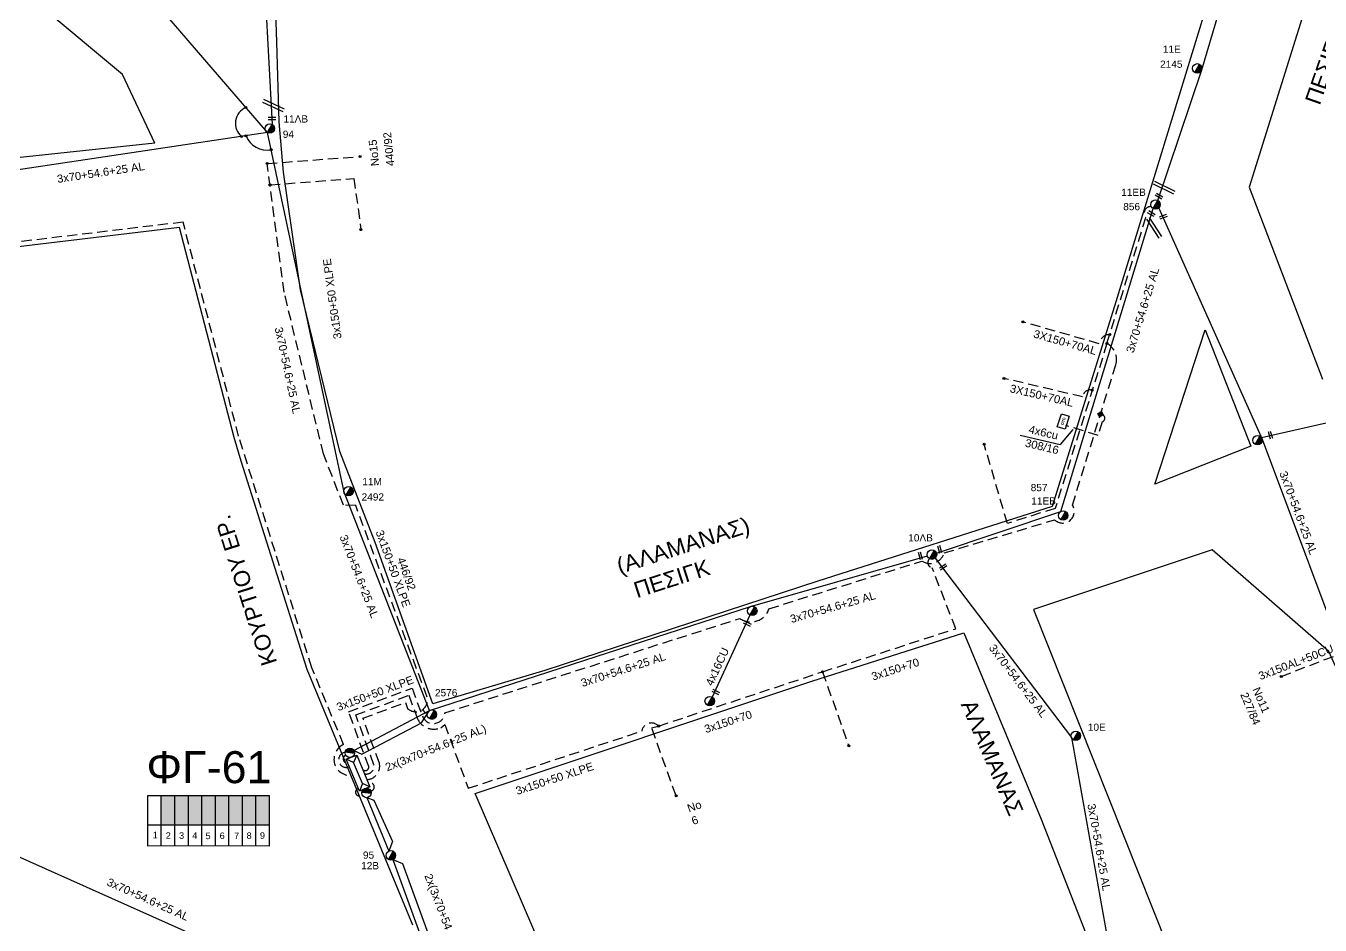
# Model space of a CAD drawing. Header units: millimetres. Extents: x -2591 to -1162, y 241 to 765.
# Drawn here: x -2052.5 to -1890.8, y 448.4 to 560.8 of the extents above; entities that cross this region are included whole.
import ezdxf
from ezdxf.enums import TextEntityAlignment as Align

# ---------------------------------------------------------------- set-up
doc = ezdxf.new("R2010")
doc.units = ezdxf.units.MM
doc.linetypes.add('DASHED', pattern=[19.05, 12.7, -6.35])
for name, color, linetype in [('3x150+50 XLPE', 7, 'SYN_LINE'), ('3x150+70', 7, 'Continuous'), ('3X150+70AL', 7, 'Continuous'), ('3x150AL+50CU', 7, 'Continuous'), ('4x16CU', 7, 'Continuous'), ('Pillar OTE', 7, 'Continuous'), ('TEXT ΚΑΛΩΔΙΩΝ', 7, 'Continuous'), ('Άγνωστα', 7, 'Continuous'), ('Επιγραφές - Σχήματα', 7, 'Continuous'), ('Καλώδια ΧΤ   3x150AL+50CU', 7, 'DASHED'), ('Μηχανική τομή', 7, 'Continuous'), ('Στύλος ΦΜ', 7, 'Continuous'), ('Στύλος ΦΜ @ 1', 7, 'Continuous'), ('Συνδέσεις', 7, 'Continuous'), ('Συνεστραμμένα ΧΤ   3x70+54.6+25 AL', 7, 'SYN_LINE'), ('Συνεστραμμένα ΧΤ   4x120+25 AL', 7, 'SYN_LINE'), ('Τομή', 7, 'Continuous'), ('ΥΠΟΒΑΘΡΟ ΔΕΗ', 7, 'Continuous'), ('Υποσταθμός εναέριος 2 στύλων', 7, 'Continuous'), ('Υποσταθμός πόλεως', 7, 'Continuous'), ('Υπόβαθρο ΔΕΗ', 7, 'Continuous'), ('Υπόγεια καλώδια Παροχών ΧΤ   4x6', 7, 'DASHED')]:
    doc.layers.add(name, color=color, linetype=linetype)
doc.styles.add('arial', font='arial.ttf')
doc.styles.get("Standard").update_dxf_attribs({"font": 'arial.ttf'})
doc.linetypes.add('SYN_LINE', pattern='A,0.5,-0.0001,["/\\/\\/\\/",Standard,S=0.1,R=0,X=0,Y=-0.05],-0.25', length=0.7501)
doc.dimstyles.new('ISO-25', dxfattribs={"dimtxt": 2.5, "dimasz": 2.5, "dimexe": 1.25, "dimexo": 0.625, "dimtad": 1, "dimtxsty": 'Standard', "dimcen": 2.5, "dimadec": 0, "dimazin": 0, "dimtfac": 1, "dimtmove": 0, "dimatfit": 3, "dimfxl": 1, "dimarcsym": 0})

# ---------------------------------------------------------------- blocks, each defined once
blk = doc.blocks.new('ΥΠΑΡΧΩΝ ΤΣΙΜΕΝΤΕΝΙΟΣ ΣΤΥΛΟΣ')
at = {"layer": 'Στύλος ΦΜ'}
blk.add_hatch(color=256, dxfattribs=at).paths.add_polyline_path([(-1.29, -2.28, 0.574793), (2.62, 0, 0.268822), (1.3, 2.27)])
blk.add_line((-1.29, -2.28), (1.3, 2.27), dxfattribs=at)
blk.add_circle((0, 0), 2.62, dxfattribs=at)
at = {"layer": 'Στύλος ΦΜ', "flags": 4}
for tag, p in [('ΑΡΙΘΜΟΣ', (-4.68, 8.05)), ('ΤΥΠΟΣ', (-4.91, 3.03))]:
    blk.add_attdef(tag, p, '', height=4, dxfattribs=at)
blk = doc.blocks.new('ΥΠΟΣΤΑΘΜΟΣ ΕΝΑΕΡΙΟΣ ΕΠΙ 2 ΣΤΥΛΩΝ')
at = {"layer": 'Υποσταθμός εναέριος 2 στύλων', "linetype": 'Continuous'}
for points in [[(-11.97, -2.11, 0.574793), (-8.45, -0.07, 0.268822), (-9.64, 1.98)], [(9.68, -2.15, 0.574793), (13.19, -0.1, 0.268822), (12.01, 1.95)]]:
    blk.add_hatch(color=256, dxfattribs=at).paths.add_polyline_path(points)
for p, q in [((-11.97, -2.11), (-9.64, 1.98)), ((9.68, -2.15), (12.01, 1.95))]:
    blk.add_line(p, q, dxfattribs=at)
for centre in [(-10.81, -0.07), (10.84, -0.1)]:
    blk.add_circle(centre, 2.36, dxfattribs=at)
at = {"layer": 'Υποσταθμός πόλεως', "linetype": 'Continuous', "ltscale": 40}
blk.add_lwpolyline([(-8.57, 2.82), (8.57, 2.82), (8.57, -2.82), (-8.57, -2.82)], close=True, dxfattribs=at)
for points in [[(-5.75, 0), (-8.57, 2.82)], [(-8.57, -2.82), (-5.75, 0)], [(-5.75, 0), (5.75, 0)], [(5.75, 0), (8.57, 2.82)], [(8.57, -2.82), (5.75, 0)]]:
    blk.add_lwpolyline(points, dxfattribs=at)
at = {"layer": 'Υποσταθμός εναέριος 2 στύλων', "ltscale": 40, "flags": 1}
for tag, p in [('ΜΕΤΑΣΧΗΜΑΤΙΣΜΟΣ', (14.09, 2.51)), ('ΙΣΧΥΣ', (14.07, -0.28)), ('ΑΡΙΘΜΟΣ', (14.19, -3))]:
    blk.add_attdef(tag, p, '', height=1.8, dxfattribs=at)
blk = doc.blocks.new('ΤΟΜΗ')
at = {"layer": 'Τομή', "ltscale": 40}
for p, q in [((-0.03, -1.92), (-11.4, -1.92)), ((-0.03, -3.42), (-11.4, -3.42))]:
    blk.add_line(p, q, dxfattribs=at)
blk = doc.blocks.new('ΜΗΧΑΝΙΚΗ ΤΟΜΗ')
at = {"layer": 'Μηχανική τομή', "ltscale": 40}
for p, q in [((0, 0.76), (-3.79, 0.76)), ((0, -0.34), (-3.79, -0.34))]:
    blk.add_line(p, q, dxfattribs=at)
blk = doc.blocks.new('_ΣΥΝΔΕΣΗ')
at = {"layer": 'Συνδέσεις', "linetype": 'SYN_LINE', "ltscale": 40}
blk.add_hatch(color=256, dxfattribs=at).paths.add_polyline_path([(0.5, -0.01, 1), (-0.5, -0.01, 1)])
at = {"layer": 'Συνδέσεις'}
blk.add_circle((0, -0.01), 0.5, dxfattribs=at)
blk = doc.blocks.new('PILLAR ΟΤΕ')
at = {"layer": 'Pillar OTE', "ltscale": 40}
blk.add_lwpolyline([(-3.31, 2.02), (3.39, 2.02), (3.39, -1.99), (-3.31, -1.99)], close=True, dxfattribs=at)
at = {"layer": 'Pillar OTE', "insert": (-1.81, 0.71), "char_height": 1.3575, "width": 109.961, "attachment_point": 1}
blk.add_mtext('{\\fArial|b1|i0|c161|p34;OTE}', dxfattribs=at)
blk = doc.blocks.new('TSONTA XT1')
at = {"ltscale": 40}
h = blk.add_hatch(color=256, dxfattribs=at)
h.dxf.hatch_style = 1
h.paths.add_polyline_path([(595.96, 2487.66), (597.07, 2488.77), (595.96, 2489.87), (594.85, 2488.77)])
blk.add_lwpolyline([(594.85, 2488.77), (595.96, 2489.87), (597.07, 2488.77), (595.96, 2487.66)], close=True, dxfattribs=at)

msp = doc.modelspace()

# ---------------------------------------------------------------- hatches: boundary and pattern name
at = {"layer": 'Καλώδια ΧΤ   3x150AL+50CU', "linetype": 'DASHED', "lineweight": -3, "ltscale": 0.2}
h = msp.add_hatch(color=6, dxfattribs=at)
h.dxf.hatch_style = 1
h.paths.add_polyline_path([(-2033.87, 464.634), (-2035.59, 464.635), (-2035.59, 460.954), (-2033.87, 460.953)])
h = msp.add_hatch(color=5, dxfattribs=at)
h.dxf.hatch_style = 1
h.paths.add_polyline_path([(-2033.87, 460.953), (-2032.15, 460.951), (-2032.15, 464.634), (-2033.87, 464.634)])
h = msp.add_hatch(color=1, dxfattribs=at)
h.dxf.hatch_style = 1
h.paths.add_polyline_path([(-2030.501, 464.634), (-2032.15, 464.634), (-2032.15, 460.951), (-2030.502, 460.949)])
h = msp.add_hatch(color=27, dxfattribs=at)
h.dxf.hatch_style = 1
h.paths.add_polyline_path([(-2030.502, 460.949), (-2028.809, 460.948), (-2028.808, 464.634), (-2030.501, 464.634)])
h = msp.add_hatch(color=85, dxfattribs=at)
h.dxf.hatch_style = 1
h.paths.add_polyline_path([(-2028.809, 460.948), (-2027.11, 460.946), (-2027.11, 464.634), (-2028.808, 464.634)])
h = msp.add_hatch(color=2, dxfattribs=at)
h.dxf.hatch_style = 1
h.paths.add_polyline_path([(-2027.14, 460.948), (-2025.442, 460.946), (-2025.442, 464.634), (-2027.14, 464.634)])
h = msp.add_hatch(color=62, dxfattribs=at)
h.dxf.hatch_style = 1
h.paths.add_polyline_path([(-2025.472, 460.949), (-2023.773, 460.947), (-2023.773, 464.635), (-2025.471, 464.635)])
h = msp.add_hatch(color=30, dxfattribs=at)
h.dxf.hatch_style = 1
h.paths.add_polyline_path([(-2023.812, 460.949), (-2022.113, 460.947), (-2022.113, 464.635), (-2023.811, 464.635)])

# ---------------------------------------------------------------- linework, layer by layer
at = {"layer": '3x150+50 XLPE', "color": 1, "linetype": 'DASHED', "lineweight": -3, "ltscale": 0.1}
for points in [[(-2022.344, 543.59), (-2010.724, 544.46)], [(-2021.99, 540.904), (-2011.507, 541.724), (-2010.626, 535.323)]]:
    msp.add_lwpolyline(points, dxfattribs=at)
msp.add_lwpolyline([(-2009.888, 466.608, 0.4655544), (-2008.324, 468.659), (-2010.374, 474.271), (-2005.07, 476.247), (-2004.79, 475.493, 0.7459387), (-2002.335, 476.897), (-2011.28, 500.845), (-2012.816, 500.892), (-2015.311, 507.299), (-2020.221, 527.495), (-2022.344, 543.59)], format="xyb", dxfattribs=at)
at = {"layer": '3x150+50 XLPE', "color": 85, "linetype": 'DASHED', "lineweight": -3, "ltscale": 0.1}
msp.add_lwpolyline([(-2010.438, 467.944, 0.8341818), (-2009.657, 468.227), (-2012.166, 475.098), (-2004.245, 478.048), (-2002.952, 474.561, 0.8035243), (-2000.139, 474.952), (-1963.282, 486.754, 0.5109381), (-1959.655, 487.958), (-1940.546, 493.916, 0.5097098), (-1937.776, 494.925), (-1923.974, 499.077, 0.8907977), (-1921.74, 500.904), (-1916.333, 518.417, 0.3581913), (-1917.432, 521.101), (-1912.578, 536.845, -0.6732227), (-1911.886, 538.205, -2.5607579)], format="xyb", dxfattribs=at)
at = {"layer": '3x150+50 XLPE', "color": 30, "linetype": 'DASHED', "lineweight": -3, "ltscale": 0.1}
msp.add_lwpolyline([(-2011.646, 467.177, -0.8883033), (-2012.796, 470.978), (-2016.768, 480.589), (-2025.903, 509.506), (-2032.843, 536.26), (-2117.777, 526.077), (-2117.32, 517.682)], format="xyb", dxfattribs=at)
at = {"layer": '3x150+50 XLPE', "color": 27, "linetype": 'DASHED', "lineweight": -3, "ltscale": 0.1}
msp.add_lwpolyline([(-2010.195, 467.332, 0.5404946), (-2009, 468.467), (-2011.27, 474.685), (-2004.657, 477.147), (-2003.608, 474.317, 0.4150401), (-2000.664, 473.082), (-2000.157, 473.503), (-1997.228, 465.527), (-1975.549, 472.67, -0.6120762), (-1973.44, 473.302)], format="xyb", dxfattribs=at)
at = {"layer": '3x150+50 XLPE', "color": 1, "linetype": 'DASHED', "lineweight": -3, "ltscale": 0.1}
msp.add_arc((-2002.35, 475.449), 0.518, 182.53962, 273.41305, dxfattribs=at)
at = {"layer": '3x150+70', "color": 27, "linetype": 'DASHED', "lineweight": -3, "ltscale": 0.1}
msp.add_lwpolyline([(-1971.264, 464.575), (-1974.311, 473.069), (-1973.44, 473.302), (-1952.968, 480.086), (-1936.333, 485.451), (-1939.273, 493.072, -0.6288772), (-1939.586, 494.207, -2.549433)], format="xyb", dxfattribs=at)
msp.add_lwpolyline([(-1952.968, 480.086), (-1949.69, 470.836)], dxfattribs=at)
at = {"layer": '3X150+70AL', "color": 85, "linetype": 'DASHED', "lineweight": -3, "ltscale": 0.1}
for points in [[(-1917.085, 522.225, 0.3532593), (-1918.415, 521.073), (-1927.941, 523.79)], [(-1919.268, 515.254, 0.4802339), (-1920.477, 514.413), (-1930.299, 516.736)]]:
    msp.add_lwpolyline(points, format="xyb", dxfattribs=at)
msp.add_lwpolyline([(-1917.432, 521.101), (-1923.901, 500.498), (-1929.866, 498.607), (-1932.774, 508.518)], dxfattribs=at)
at = {"layer": '3x150AL+50CU', "color": 85, "linetype": 'DASHED', "lineweight": -3, "ltscale": 0.1}
msp.add_lwpolyline([(-1895.657, 479.497), (-1888.899, 482.104), (-1887.308, 478.444, 0.8611991), (-1886.689, 477.389, -13.4679383)], format="xyb", dxfattribs=at)
at = {"layer": '4x16CU', "color": 5, "linetype": 'SYN_LINE', "lineweight": -3, "ltscale": 10}
msp.add_lwpolyline([(-1962.029, 487.173), (-1966.766, 476.93)], dxfattribs=at)
at = {"layer": 'Pillar OTE', "lineweight": -3, "ltscale": 40}
for points in [[(-2037.254, 458.314), (-2037.254, 464.635), (-2022.087, 464.634), (-2022.088, 458.3), (-2037.254, 458.315)], [(-2035.59, 458.313), (-2035.59, 464.635)], [(-2033.87, 458.312), (-2033.87, 464.634)], [(-2032.151, 458.31), (-2032.15, 464.634)], [(-2030.502, 458.308), (-2030.501, 464.634)], [(-2028.809, 458.306), (-2028.808, 464.634)], [(-2027.111, 458.305), (-2027.11, 464.634)], [(-2025.442, 458.303), (-2025.442, 464.634)], [(-2023.748, 458.301), (-2023.747, 464.634)], [(-2037.254, 460.956), (-2022.088, 460.941)]]:
    msp.add_lwpolyline(points, dxfattribs=at)
at = {"layer": 'Συνεστραμμένα ΧΤ   3x70+54.6+25 AL', "color": 27, "linetype": 'SYN_LINE', "lineweight": -3, "ltscale": 10}
for points in [[(-1911.064, 538.973), (-1905.59, 555.293), (-1899.216, 576.825), (-1893.757, 598.475)], [(-1938.889, 494.293), (-1921.883, 471.861), (-1916.469, 441.531), (-1905.742, 414.318)]]:
    msp.add_lwpolyline(points, dxfattribs=at)
at = {"layer": 'Συνεστραμμένα ΧΤ   3x70+54.6+25 AL', "color": 2, "linetype": 'SYN_LINE', "lineweight": -3, "ltscale": 10}
for points in [[(-2002.077, 475.227), (-2012.742, 502.532), (-2022.303, 547.442), (-2054.546, 542.615), (-2084.795, 539.267), (-2104.52, 538.01)], [(-2011.507, 470.257), (-2010.5, 469.777), (-2003.054, 473.713), (-2002.077, 475.227)]]:
    msp.add_lwpolyline(points, dxfattribs=at)
at = {"layer": 'Συνεστραμμένα ΧΤ   3x70+54.6+25 AL', "color": 5, "linetype": 'SYN_LINE', "lineweight": -3, "ltscale": 10}
for points in [[(-1938.737, 494.907), (-1923.188, 500.12), (-1911.647, 537.95)], [(-2011.507, 470.257), (-2002.077, 475.227), (-1961.97, 488.226), (-1939.862, 494.557)]]:
    msp.add_lwpolyline(points, dxfattribs=at)
at = {"layer": 'Συνεστραμμένα ΧΤ   3x70+54.6+25 AL', "color": 85, "linetype": 'SYN_LINE', "lineweight": -3, "ltscale": 10}
for points in [[(-1910.974, 538.015), (-1898.042, 509.141), (-1886.334, 477.891)], [(-1898.133, 509.343), (-1872.99, 515.038)]]:
    msp.add_lwpolyline(points, dxfattribs=at)
at = {"layer": 'Συνεστραμμένα ΧΤ   3x70+54.6+25 AL', "color": 6, "linetype": 'SYN_LINE', "lineweight": -3, "ltscale": 10}
for points in [[(-1995.363, 425.58), (-2022.826, 443.291), (-2053.585, 457.056), (-2072.506, 474.997)], [(-2006.63, 456.617), (-1995.363, 425.58)]]:
    msp.add_lwpolyline(points, dxfattribs=at)
at = {"layer": 'Συνεστραμμένα ΧΤ   3x70+54.6+25 AL', "color": 6, "linetype": 'SYN_LINE', "lineweight": -3, "ltscale": 8}
msp.add_lwpolyline([(-2009.871, 464.365), (-2007.16, 457.669)], dxfattribs=at)
at = {"layer": 'Συνεστραμμένα ΧΤ   3x70+54.6+25 AL', "color": 62, "linetype": 'SYN_LINE', "lineweight": -3, "ltscale": 6}
msp.add_lwpolyline([(-2009.871, 464.365), (-2009.003, 464.021), (-2006.688, 458.861), (-2007.16, 457.669)], dxfattribs=at)
at = {"layer": 'Συνεστραμμένα ΧΤ   3x70+54.6+25 AL', "color": 62, "linetype": 'SYN_LINE', "lineweight": -3, "ltscale": 10}
msp.add_lwpolyline([(-2006.63, 456.617), (-2005.42, 456.147), (-1994.712, 426.683), (-1995.363, 425.58)], dxfattribs=at)
at = {"layer": 'Συνεστραμμένα ΧΤ   3x70+54.6+25 AL', "color": 5, "linetype": 'DASHED', "lineweight": -3, "ltscale": 0.1}
msp.add_arc((-2012.465, 469.081), 0.948, 97.34708, 294.24888, dxfattribs=at)
at = {"layer": 'Συνεστραμμένα ΧΤ   3x70+54.6+25 AL', "color": 2, "linetype": 'DASHED', "lineweight": -3, "ltscale": 0.1}
msp.add_arc((-2012.298, 469.189), 0.54, 114.29873, 274.52908, dxfattribs=at)
at = {"layer": 'Συνεστραμμένα ΧΤ   3x70+54.6+25 AL', "color": 62, "linetype": 'DASHED', "lineweight": -3, "ltscale": 0.1}
msp.add_arc((-2009.473, 465.686), 0.515, 277.82967, 115.90692, dxfattribs=at)
at = {"layer": 'Συνεστραμμένα ΧΤ   3x70+54.6+25 AL', "color": 6, "linetype": 'DASHED', "lineweight": -3, "ltscale": 0.1}
msp.add_arc((-2010.832, 465.038), 0.468, 104.536, 317.19447, dxfattribs=at)
at = {"layer": 'Συνεστραμμένα ΧΤ   4x120+25 AL', "color": 173, "linetype": 'SYN_LINE', "lineweight": -3, "ltscale": 10}
msp.add_lwpolyline([(-2035.274, 643.33), (-2035.23, 607.266), (-2035.248, 586.862), (-2023.012, 572.393), (-2021.72, 548.466)], dxfattribs=at)
at = {"layer": 'Συνεστραμμένα ΧΤ   4x120+25 AL', "color": 2, "linetype": 'SYN_LINE', "lineweight": -3, "ltscale": 10}
msp.add_lwpolyline([(-2022.303, 547.442), (-2044.976, 573.838), (-2055.921, 582.31), (-2068.512, 593.957)], dxfattribs=at)
at = {"layer": 'ΥΠΟΒΑΘΡΟ ΔΕΗ', "lineweight": -3}
for points in [[(-2001.629, 476.069), (-2008.839, 496.231), (-2013.273, 507.616), (-2018.183, 527.813), (-2020.303, 542.49), (-2020.859, 548.808), (-2021.124, 558.796), (-2021.414, 567.543), (-2021.414, 574.325), (-2021.069, 586.91), (-2020.593, 608.344), (-2020.195, 629.532), (-2008.289, 633.381), (-1977.763, 621.265), (-1960.137, 614.27), (-1924.464, 600.136), (-1897.03, 589.363), (-1905.247, 562.45), (-1916.307, 526.322), (-1924.263, 500.727), (-1953.543, 491.388), (-1987.652, 480.249), (-2001.629, 476.069)], [(-1861.938, 574.825), (-1885.847, 584.859), (-1899.676, 540.623), (-1890.507, 516.655)], [(-2036.378, 546.141), (-2040.429, 554.722), (-2070.568, 579.879), (-2091.752, 556.662), (-2130.736, 513.032), (-2130.736, 507.422), (-2146.798, 481.466), (-2173.423, 439.406), (-2175.17, 436.211), (-2176.213, 431.697), (-2176.506, 429.684), (-2176.506, 426.746), (-2176.506, 424.968), (-2176.275, 422.531), (-2175.682, 419.775), (-2172.025, 401.484), (-2163.945, 360.461)], [(-2036.378, 546.141), (-2105.603, 538.77)], [(-2004.129, 448.429), (-2017.332, 480.384), (-2025.578, 506.39), (-2026.48, 509.34), (-2033.292, 535.601), (-2117.706, 525.481)], [(-1905.166, 522.803), (-1899.443, 508.26), (-1911.459, 503.532), (-1905.166, 522.803)], [(-1928.277, 509.658), (-1923.288, 508.463)], [(-1904.3, 495.327), (-1926.602, 487.88), (-1898.602, 417.463), (-1866.701, 429.063), (-1872.946, 444.316), (-1880.493, 462.324), (-1889.71, 482.612), (-1904.3, 495.327)], [(-1965.871, 393.255), (-1981.582, 430.507), (-1996.363, 464.888), (-1954.312, 478.924), (-1935.293, 484.931), (-1925.652, 461.674), (-1916.006, 436.969), (-1906.951, 414.498), (-1922.217, 409.028), (-1965.871, 393.255)]]:
    msp.add_lwpolyline(points, dxfattribs=at)
at = {"layer": 'ΥΠΟΒΑΘΡΟ ΔΕΗ', "lineweight": -3, "ltscale": 0.1}
for centre, radius, start, end in [((-2024.127, 548.612), 2.173, 114.03924, 229.55566), ((-2022.373, 548.065), 2.804, 201.4055, 280.76646)]:
    msp.add_arc(centre, radius, start, end, dxfattribs=at)
at = {"layer": 'Υπόγεια καλώδια Παροχών ΧΤ   4x6', "color": 85, "linetype": 'DASHED', "ltscale": 0.1}
msp.add_lwpolyline([(-1917.906, 512.167, -0.6245069), (-1918.02, 511.314), (-1918.544, 509.615), (-1922.56, 510.855)], format="xyb", dxfattribs=at)

# ---------------------------------------------------------------- block references
at = {"layer": 'Pillar OTE', "xscale": 0.2542686003087916, "yscale": 0.2542686003087916, "zscale": 0.2542686003087916, "rotation": 72.73222675108474}
msp.add_blockref('PILLAR ΟΤΕ', (-1922.897, 511.349), dxfattribs=at)
at = {"layer": 'Μηχανική τομή', "lineweight": -3}
for p, xscale, yscale, zscale, rotation in [((-2022.218, 549.287), 0.2499999999999676, 0.2499999999999676, 0.2499999999999676, 179.118191132262), ((-1910.528, 539.225), 0.2499999999999676, 0.2499999999999676, 0.2499999999999676, 330.3587023048501), ((-1911.493, 537.026), 0.2499999999999677, 0.2499999999999677, 0.2499999999999677, 330.3587023048501), ((-1909.953, 537.03), 0.2499999999999677, 0.2499999999999677, 0.2499999999999677, 20.55585410296021), ((-1897.118, 510.14), 0.2499999999999677, 0.2499999999999677, 0.2499999999999677, 106.3339603045117), ((-1940.83, 495.057), 0.2499999999999677, 0.2499999999999677, 0.2499999999999677, 104.7890534310645), ((-1938.418, 495.866), 0.2499999999999677, 0.2499999999999677, 0.2499999999999677, 104.7890534310645), ((-1937.472, 493.371), 0.2499999999999677, 0.2499999999999677, 0.2499999999999677, 33.03692709492172), ((-1962.783, 486.357), 0.2499999999999676, 0.2499999999999676, 0.2499999999999676, 154.151119836429), ((-1966.724, 477.837), 0.2499999999999676, 0.2499999999999676, 0.2499999999999676, 154.151119836429)]:
    msp.add_blockref('ΜΗΧΑΝΙΚΗ ΤΟΜΗ', p, dxfattribs=dict(at, xscale=xscale, yscale=yscale, zscale=zscale, rotation=rotation))
at = {"layer": 'Στύλος ΦΜ @ 1', "lineweight": -3, "ltscale": 40}
ref = msp.add_blockref('ΥΠΑΡΧΩΝ ΤΣΙΜΕΝΤΕΝΙΟΣ ΣΤΥΛΟΣ', (-1906.151, 555.473), dxfattribs=dict(at, xscale=0.2249999999999943, yscale=0.2249999999999943, zscale=0.2249999999999943))
ref.add_attrib('ΤΥΠΟΣ', '11E', dxfattribs={"layer": 'Στύλος ΦΜ', "height": 0.9, "flags": 4}).set_placement((-1910.452, 557.146), align=Align.BOTTOM_LEFT)
ref.add_attrib('ΑΡΙΘΜΟΣ', '2145', (-1910.794, 555.545), dxfattribs={"layer": 'Στύλος ΦΜ', "height": 0.9, "flags": 4})
ref = msp.add_blockref('ΥΠΑΡΧΩΝ ΤΣΙΜΕΝΤΕΝΙΟΣ ΣΤΥΛΟΣ', (-2022.013, 547.955), dxfattribs=dict(at, xscale=0.2249999999999943, yscale=0.2249999999999943, zscale=0.2249999999999943))
ref.add_attrib('ΤΥΠΟΣ', '11ΛB', dxfattribs={"layer": 'Στύλος ΦΜ', "height": 0.9, "flags": 4}).set_placement((-2020.304, 548.433), align=Align.BOTTOM_LEFT)
ref.add_attrib('ΑΡΙΘΜΟΣ', '94', (-2020.389, 546.791), dxfattribs={"layer": 'Στύλος ΦΜ', "height": 0.9, "flags": 4})
ref = msp.add_blockref('ΥΠΑΡΧΩΝ ΤΣΙΜΕΝΤΕΝΙΟΣ ΣΤΥΛΟΣ', (-1911.357, 538.462), dxfattribs=dict(at, xscale=0.2249999999999943, yscale=0.2249999999999943, zscale=0.2249999999999943))
ref.add_attrib('ΤΥΠΟΣ', '11EB', dxfattribs={"layer": 'Στύλος ΦΜ', "height": 0.9, "flags": 4}).set_placement((-1915.658, 539.267), align=Align.BOTTOM_LEFT)
ref.add_attrib('ΑΡΙΘΜΟΣ', '856', (-1915.399, 537.751), dxfattribs={"layer": 'Στύλος ΦΜ', "height": 0.9, "flags": 4})
at = {"layer": 'Στύλος ΦΜ @ 1', "lineweight": -3, "ltscale": 40, "xscale": 0.2249999999999943, "yscale": 0.2249999999999943, "zscale": 0.2249999999999943}
for p in [(-1898.615, 509.006), (-1961.738, 487.685), (-1967.058, 476.419)]:
    msp.add_blockref('ΥΠΑΡΧΩΝ ΤΣΙΜΕΝΤΕΝΙΟΣ ΣΤΥΛΟΣ', p, dxfattribs=at)
at = {"layer": 'Στύλος ΦΜ @ 1', "lineweight": -3, "ltscale": 40}
ref = msp.add_blockref('ΥΠΑΡΧΩΝ ΤΣΙΜΕΝΤΕΝΙΟΣ ΣΤΥΛΟΣ', (-2012.164, 502.642), dxfattribs=dict(at, xscale=0.2249999999999943, yscale=0.2249999999999943, zscale=0.2249999999999943))
ref.add_attrib('ΤΥΠΟΣ', '11M', dxfattribs={"layer": 'Στύλος ΦΜ', "height": 0.9, "flags": 4}).set_placement((-2010.455, 503.12), align=Align.BOTTOM_LEFT)
ref.add_attrib('ΑΡΙΘΜΟΣ', '2492', (-2010.54, 501.478), dxfattribs={"layer": 'Στύλος ΦΜ', "height": 0.9, "flags": 4})
ref = msp.add_blockref('ΥΠΑΡΧΩΝ ΤΣΙΜΕΝΤΕΝΙΟΣ ΣΤΥΛΟΣ', (-1922.918, 499.597), dxfattribs=dict(at, xscale=0.2249999999999943, yscale=0.2249999999999943, zscale=0.2249999999999943))
ref.add_attrib('ΤΥΠΟΣ', '11EB', dxfattribs={"layer": 'Στύλος ΦΜ', "height": 0.9, "flags": 4}).set_placement((-1926.888, 500.702), align=Align.BOTTOM_LEFT)
ref.add_attrib('ΑΡΙΘΜΟΣ', '857', (-1926.96, 502.645), dxfattribs={"layer": 'Στύλος ΦΜ', "height": 0.9, "flags": 4})
ref = msp.add_blockref('ΥΠΑΡΧΩΝ ΤΣΙΜΕΝΤΕΝΙΟΣ ΣΤΥΛΟΣ', (-1939.296, 494.719), dxfattribs=dict(at, xscale=0.2249999999999943, yscale=0.2249999999999943, zscale=0.2249999999999943))
ref.add_attrib('ΤΥΠΟΣ', '10ΛΒ', dxfattribs={"layer": 'Στύλος ΦΜ', "height": 0.9, "flags": 4}).set_placement((-1942.258, 496.098), align=Align.BOTTOM_LEFT)
ref = msp.add_blockref('ΥΠΑΡΧΩΝ ΤΣΙΜΕΝΤΕΝΙΟΣ ΣΤΥΛΟΣ', (-2001.767, 474.727), dxfattribs=dict(at, xscale=0.2249999999999943, yscale=0.2249999999999943, zscale=0.2249999999999943))
ref.add_attrib('ΑΡΙΘΜΟΣ', '2576', (-2001.379, 477.019), dxfattribs={"layer": 'Στύλος ΦΜ', "height": 0.9, "flags": 4})
ref = msp.add_blockref('ΥΠΑΡΧΩΝ ΤΣΙΜΕΝΤΕΝΙΟΣ ΣΤΥΛΟΣ', (-1921.338, 472.083), dxfattribs=dict(at, xscale=0.2249999999999943, yscale=0.2249999999999943, zscale=0.2249999999999943))
ref.add_attrib('ΤΥΠΟΣ', '10E', dxfattribs={"layer": 'Στύλος ΦΜ', "height": 0.9, "flags": 4}).set_placement((-1919.821, 472.436), align=Align.BOTTOM_LEFT)
ref = msp.add_blockref('ΥΠΑΡΧΩΝ ΤΣΙΜΕΝΤΕΝΙΟΣ ΣΤΥΛΟΣ', (-2006.887, 457.147), dxfattribs=dict(at, xscale=0.2249999999999943, yscale=0.2249999999999943, zscale=0.2249999999999943))
ref.add_attrib('ΤΥΠΟΣ', '12B', dxfattribs={"layer": 'Στύλος ΦΜ', "height": 0.9, "flags": 4}).set_placement((-2010.6, 455.136), align=Align.BOTTOM_LEFT)
ref.add_attrib('ΑΡΙΘΜΟΣ', '95', (-2010.375, 456.727), dxfattribs={"layer": 'Στύλος ΦΜ', "height": 0.9, "flags": 4})
at = {"layer": 'Συνδέσεις', "lineweight": -3, "xscale": 0.25, "yscale": 0.25, "zscale": 0.25}
for p in [(-2025.012, 550.6), (-2025.536, 546.961), (-2024.983, 547.044), (-2021.848, 545.313), (-2022.344, 543.593), (-2010.723, 544.463), (-2021.989, 540.907), (-2010.626, 535.325), (-1927.94, 523.793), (-1917.084, 522.228), (-1917.431, 521.104), (-1930.298, 516.739), (-1919.267, 515.257), (-1932.773, 508.521), (-1952.967, 480.089), (-1895.656, 479.5), (-1973.439, 473.305), (-1949.689, 470.839), (-1971.263, 464.578)]:
    msp.add_blockref('_ΣΥΝΔΕΣΗ', p, dxfattribs=at)
at = {"layer": 'Συνδέσεις', "xscale": 0.3075184835441075, "yscale": 0.3075184835441075, "zscale": 0.3075184835441075, "rotation": 72.84390478541545}
msp.add_blockref('TSONTA XT1', (-1241.004, 111.397), dxfattribs=at)
at = {"layer": 'Τομή', "lineweight": -3, "xscale": 0.2499999999999996, "yscale": 0.2499999999999996, "zscale": 0.2499999999999996}
for p, rotation in [((-2019.956, 550.801), 335.1088232658267), ((-1908.695, 540.513), 333.6046756573908), ((-1910.176, 534.726), 303.2380419385903)]:
    msp.add_blockref('ΤΟΜΗ', p, dxfattribs=dict(at, rotation=rotation))
at = {"layer": 'Υποσταθμός εναέριος 2 στύλων', "lineweight": -3, "xscale": 0.2499999999999999, "yscale": 0.2499999999999999, "zscale": 0.4999999999999997, "rotation": 112.4491973890785}
msp.add_blockref('ΥΠΟΣΤΑΘΜΟΣ ΕΝΑΕΡΙΟΣ ΕΠΙ 2 ΣΤΥΛΩΝ', (-2010.99, 467.433), dxfattribs=at)

# ---------------------------------------------------------------- texts
at = {"lineweight": -3, "ltscale": 30, "char_height": 0.817, "width": 5.62865, "attachment_point": 1}
for s, insert in [('1', (-2036.631, 460.095)), ('2', (-2035.012, 460.028)), ('3', (-2033.347, 460.028)), ('4', (-2031.695, 460.028)), ('5', (-2030.043, 459.988)), ('6', (-2028.283, 460.001)), ('7', (-2026.469, 460.001)), ('8', (-2024.912, 460.015)), ('9', (-2023.247, 460.028))]:
    msp.add_mtext(s, dxfattribs=dict(at, insert=insert))
at = {"layer": 'TEXT ΚΑΛΩΔΙΩΝ', "linetype": 'Continuous', "lineweight": -3, "ltscale": 0.1}
for s, rotation, p in [('3x70+54.6+25 AL', 8.51511, (-2043.126, 542.462)), ('3x150+50 XLPE', 97.73576, (-2014.216, 526.688)), ('3x70+54.6+25 AL', 73.03382, (-1912.981, 525.266)), ('3x70+54.6+25 AL', 282.01822, (-2019.775, 517.743)), ('3X150+70AL', 344.08258, (-1922.654, 521.242)), ('3X150+70AL', 346.6932, (-1925.574, 514.591)), ('3x70+54.6+25 AL', 290.54001, (-1893.523, 499.931)), ('3x70+54.6+25 AL', 291.33469, (-2010.847, 491.999)), ('3x150+50 XLPE', 289.98807, (-2006.608, 492.965)), ('3x70+54.6+25 AL', 15.97999, (-1951.676, 488.157)), ('3x70+54.6+25 AL', 307.1657, (-1928.516, 478.955)), ('3x150AL+50CU', 21.08822, (-1893.83, 481.274)), ('3x70+54.6+25 AL', 17.95789, (-1977.857, 480.349)), ('4x16CU', 65.18056, (-1966.112, 480.725)), ('3x150+70', 17.8754, (-1943.875, 480.396)), ('3x150+50 XLPE', 20.42369, (-2008.87, 477.392)), ('3x150+70', 18.3337, (-1964.761, 473.849)), ('2x(3x70+54.6+25 AL)', 21.7784, (-2001.289, 470.588)), ('3x150+50 XLPE', 18.23656, (-1986.44, 466.74)), ('3x70+54.6+25 AL', 280.12178, (-1918.422, 458.162)), ('2x(3x70+54.6+25 AL)', 290.86421, (-1999.857, 448.502)), ('3x70+54.6+25 AL', 335.88994, (-2037.228, 451.649))]:
    msp.add_text(s, height=1, rotation=rotation, dxfattribs=at).set_placement(p, align=Align.MIDDLE_CENTER)
at = {"layer": 'TEXT ΚΑΛΩΔΙΩΝ', "linetype": 'Continuous', "lineweight": -3, "ltscale": 0.1, "char_height": 1, "attachment_point": 1, "rotation": 346.6932}
for s, insert in [('4x6cu', (-1927.059, 510.904)), ('308/16', (-1927.512, 509.207))]:
    msp.add_mtext_dynamic_manual_height_columns(s, width=1.8, gutter_width=12.5, heights=[0.118], dxfattribs=dict(at, insert=insert))
at = {"layer": 'Άγνωστα', "color": 7, "lineweight": -3, "char_height": 1, "attachment_point": 1}
for s, gutter_width, insert, rotation in [('No15', 2.31, (-2009.337, 543.208), 95.92406), ('440/92', 2.31, (-2007.426, 543.208), 95.92406), ('446/92', 2.31, (-2005.194, 494.498), 290), ('227/84', 0, (-1899.888, 477.643), 293.0328), ('No11', 0, (-1898.36, 478.285), 293.0328)]:
    msp.add_mtext_dynamic_manual_height_columns(s, width=1.8, gutter_width=gutter_width, heights=[0.73], dxfattribs=dict(at, insert=insert, rotation=rotation))
at = {"layer": 'Άγνωστα', "color": 7, "lineweight": -3}
note = msp.add_mtext_dynamic_manual_height_columns('No ', width=1.8, gutter_width=0.413, heights=[0.73, 0], dxfattribs=dict(at, insert=(-1972.078, 462.738), char_height=1, attachment_point=1, rotation=18.94481))
for column, words in zip(note.columns.linked_columns, ['6']):
    column.text = words
at = {"layer": 'ΥΠΟΒΑΘΡΟ ΔΕΗ', "lineweight": -3, "ltscale": 40, "char_height": 2, "width": 26.31339, "attachment_point": 1, "style": 'arial'}
for s, insert, rotation in [('ΠΕΣΙΓΚ', (-1892.75, 551.437), 70.6529), ('ΚΟΥΡΤΙΟΥ ΕΡ.', (-2022.974, 480.632), 107.80417), ('(ΑΛΑΜΑΝΑΣ)', (-1978.897, 494.187), 17.80417), ('ΠΕΣΙΓΚ', (-1976.763, 491.176), 17.80417), ('ΑΛΑΜΑΝΑΣ', (-1933.895, 476.821), 293.35755)]:
    msp.add_mtext(s, dxfattribs=dict(at, insert=insert, rotation=rotation))
at = {"layer": 'Υπόβαθρο ΔΕΗ', "lineweight": -3, "insert": (-2037.425, 470.164), "char_height": 4, "width": 84.65733, "attachment_point": 1}
msp.add_mtext('ΦΓ-61', dxfattribs=at)

# ---------------------------------------------------------------- leaders
at = {"layer": 'Επιγραφές - Σχήματα', "ltscale": 40}
msp.add_leader([(-1921.71, 510.336), (-1923.288, 508.463)], dimstyle='ISO-25', override={"dimasz": 0.5, "dimtad": 0}, dxfattribs=at)

doc.saveas('drawing.dxf')
